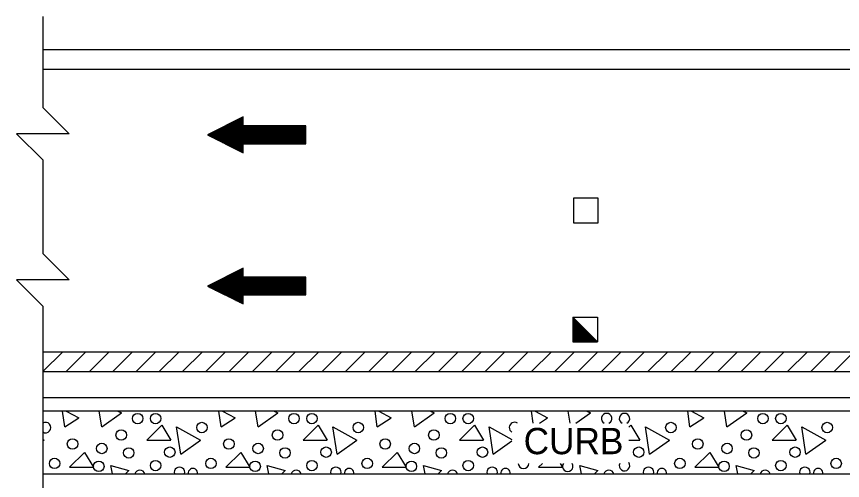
# Model space of a CAD drawing. Extents: x 1000 to 1036.3, y 1000 to 1022.
# Drawn here: x 1007.53 to 1013.8, y 1009.54 to 1013.07 of the extents above; entities that cross this region are included whole.
import ezdxf

# ---------------------------------------------------------------- set-up
doc = ezdxf.new("R2010")
doc.units = 0
doc.layers.add('Level 1', color=7, linetype='Continuous')

msp = doc.modelspace()

# ---------------------------------------------------------------- linework, layer by layer
at = {"layer": 'Level 1'}
for p, q in [((1011.7513, 1010.7812), (1011.9388, 1010.7812)), ((1011.9388, 1010.5937), (1011.7513, 1010.7812)), ((1011.7513, 1010.7812), (1011.7513, 1010.5937)), ((1011.7563, 1010.7762), (1011.7563, 1010.5937)), ((1011.7613, 1010.7712), (1011.7613, 1010.5937)), ((1011.7663, 1010.7662), (1011.7663, 1010.5937)), ((1011.7713, 1010.7612), (1011.7713, 1010.5937)), ((1011.7763, 1010.7562), (1011.7763, 1010.5937)), ((1011.7813, 1010.7512), (1011.7813, 1010.5937)), ((1011.7863, 1010.7462), (1011.7863, 1010.5937)), ((1011.9388, 1010.7812), (1011.9388, 1010.5937)), ((1011.7913, 1010.7412), (1011.7913, 1010.5937)), ((1011.7963, 1010.7362), (1011.7963, 1010.5937)), ((1011.8013, 1010.7312), (1011.8013, 1010.5937)), ((1011.8063, 1010.7262), (1011.8063, 1010.5937)), ((1011.8113, 1010.7212), (1011.8113, 1010.5937)), ((1011.8163, 1010.7162), (1011.8163, 1010.5937)), ((1011.8213, 1010.7112), (1011.8213, 1010.5937)), ((1011.8263, 1010.7062), (1011.8263, 1010.5937)), ((1011.8313, 1010.7012), (1011.8313, 1010.5937)), ((1011.8363, 1010.6962), (1011.8363, 1010.5937)), ((1011.8413, 1010.6912), (1011.8413, 1010.5937)), ((1011.8463, 1010.6862), (1011.8463, 1010.5937)), ((1011.8513, 1010.6812), (1011.8513, 1010.5937)), ((1011.8563, 1010.6762), (1011.8563, 1010.5937)), ((1011.8613, 1010.6712), (1011.8613, 1010.5937)), ((1011.8663, 1010.6662), (1011.8663, 1010.5937)), ((1011.8713, 1010.6612), (1011.8713, 1010.5937)), ((1011.8763, 1010.6562), (1011.8763, 1010.5937)), ((1011.8813, 1010.6512), (1011.8813, 1010.5937)), ((1011.8863, 1010.6462), (1011.8863, 1010.5937)), ((1011.8913, 1010.6412), (1011.8913, 1010.5937)), ((1011.8963, 1010.6362), (1011.8963, 1010.5937)), ((1011.9013, 1010.6312), (1011.9013, 1010.5937)), ((1011.9063, 1010.6262), (1011.9063, 1010.5937)), ((1011.9113, 1010.6212), (1011.9113, 1010.5937)), ((1011.7513, 1010.5937), (1011.9388, 1010.5937)), ((1011.9163, 1010.6162), (1011.9163, 1010.5937)), ((1011.9213, 1010.6112), (1011.9213, 1010.5937)), ((1011.9263, 1010.6062), (1011.9263, 1010.5937)), ((1011.9313, 1010.6012), (1011.9313, 1010.5937)), ((1007.7261, 1010.3687), (1007.8761, 1010.5187)), ((1007.9028, 1010.3687), (1008.0528, 1010.5187)), ((1008.0796, 1010.3687), (1008.2296, 1010.5187)), ((1008.2564, 1010.3687), (1008.4064, 1010.5187)), ((1008.4332, 1010.3687), (1008.5832, 1010.5187)), ((1008.6099, 1010.3687), (1008.7599, 1010.5187)), ((1008.7868, 1010.3687), (1008.9368, 1010.5187)), ((1008.9635, 1010.3687), (1009.1135, 1010.5187)), ((1009.1403, 1010.3687), (1009.2903, 1010.5187)), ((1009.3171, 1010.3687), (1009.4671, 1010.5187)), ((1009.4938, 1010.3687), (1009.6438, 1010.5187)), ((1009.6706, 1010.3687), (1009.8206, 1010.5187)), ((1009.8474, 1010.3687), (1009.9974, 1010.5187)), ((1010.0242, 1010.3687), (1010.1742, 1010.5187)), ((1010.2009, 1010.3687), (1010.3509, 1010.5187)), ((1010.3778, 1010.3687), (1010.5278, 1010.5187)), ((1010.5545, 1010.3687), (1010.7045, 1010.5187)), ((1010.7313, 1010.3687), (1010.8813, 1010.5187)), ((1010.9081, 1010.3687), (1011.0581, 1010.5187)), ((1011.0848, 1010.3687), (1011.2348, 1010.5187)), ((1011.2616, 1010.3687), (1011.4116, 1010.5187)), ((1011.4383, 1010.3687), (1011.5883, 1010.5187)), ((1011.6152, 1010.3687), (1011.7652, 1010.5187)), ((1011.7919, 1010.3687), (1011.9419, 1010.5187)), ((1011.9687, 1010.3687), (1012.1187, 1010.5187)), ((1012.1455, 1010.3687), (1012.2955, 1010.5187)), ((1012.3223, 1010.3687), (1012.4723, 1010.5187)), ((1012.499, 1010.3687), (1012.649, 1010.5187)), ((1012.6758, 1010.3687), (1012.8258, 1010.5187)), ((1012.8526, 1010.3687), (1013.0026, 1010.5187)), ((1013.0293, 1010.3687), (1013.1793, 1010.5187)), ((1013.2062, 1010.3687), (1013.3562, 1010.5187)), ((1013.3829, 1010.3687), (1013.5329, 1010.5187)), ((1013.5597, 1010.3687), (1013.7097, 1010.5187)), ((1013.7365, 1010.3687), (1013.8865, 1010.5187)), ((1034.725, 1010.1687), (1007.725, 1010.1687)), ((1034.725, 1010.0687), (1007.725, 1010.0687)), ((1008.1723, 1009.9477), (1008.3223, 1010.0539)), ((1009.3598, 1009.9477), (1009.5098, 1010.0539)), ((1010.5473, 1009.9477), (1010.6973, 1010.0539)), ((1011.7744, 1009.9758), (1011.8848, 1010.0539)), ((1012.9223, 1009.9477), (1013.0723, 1010.0539)), ((1007.891, 1009.9477), (1007.9973, 1010.0164)), ((1009.0785, 1009.9477), (1009.1848, 1010.0164)), ((1010.266, 1009.9477), (1010.3723, 1010.0164)), ((1011.4969, 1009.9758), (1011.5598, 1010.0164)), ((1012.641, 1009.9477), (1012.7473, 1010.0164)), ((1007.725, 1009.8408), (1007.7348, 1009.8477)), ((1008.516, 1009.8477), (1008.6973, 1009.8477)), ((1008.7723, 1009.7414), (1008.9223, 1009.8477)), ((1009.7035, 1009.8477), (1009.8848, 1009.8477)), ((1009.9598, 1009.7414), (1010.1098, 1009.8477)), ((1010.891, 1009.8477), (1011.0723, 1009.8477)), ((1011.1473, 1009.7414), (1011.2879, 1009.8411)), ((1012.1767, 1009.8477), (1012.2598, 1009.8477)), ((1012.3348, 1009.7414), (1012.4848, 1009.8477)), ((1013.266, 1009.8477), (1013.4473, 1009.8477)), ((1013.5223, 1009.7414), (1013.6723, 1009.8477)), ((1007.9285, 1009.6414), (1008.1098, 1009.6414)), ((1008.3538, 1009.5903), (1008.3785, 1009.6164)), ((1009.116, 1009.6414), (1009.2973, 1009.6414)), ((1009.5413, 1009.5903), (1009.566, 1009.6164)), ((1010.3035, 1009.6414), (1010.4848, 1009.6414)), ((1010.7288, 1009.5903), (1010.7535, 1009.6164)), ((1011.491, 1009.6414), (1011.6723, 1009.6414)), ((1011.9163, 1009.5903), (1011.941, 1009.6164)), ((1012.6785, 1009.6414), (1012.8598, 1009.6414)), ((1013.1038, 1009.5903), (1013.1285, 1009.6164)), ((1007.725, 1009.5903), (1034.725, 1009.5903))]:
    msp.add_line(p, q, dxfattribs=at)
for points in [[(1007.725, 1013.0687), (1007.725, 1012.3776), (1007.925, 1012.1776), (1007.525, 1012.1776), (1007.725, 1011.9776), (1007.725, 1011.2656), (1007.925, 1011.0656), (1007.525, 1011.0656), (1007.725, 1010.8656), (1007.725, 1008.8564), (1007.925, 1008.6564), (1007.525, 1008.6564), (1007.725, 1008.4564), (1007.725, 1007.7816), (1007.925, 1007.5816), (1007.525, 1007.5816), (1007.725, 1007.3816), (1007.725, 1006.5903)], [(1007.725, 1012.8187), (1034.725, 1012.8187)], [(1007.725, 1012.6687), (1034.725, 1012.6687)], [(1009.1457, 1012.2543), (1009.2473, 1012.2543)], [(1009.1593, 1012.2612), (1009.2473, 1012.2612)], [(1009.1728, 1012.268), (1009.2473, 1012.268)], [(1009.1863, 1012.2748), (1009.2473, 1012.2748)], [(1009.1999, 1012.2817), (1009.2473, 1012.2817)], [(1009.2134, 1012.2883), (1009.2473, 1012.2883)], [(1009.2271, 1012.2953), (1009.2473, 1012.2953)], [(1009.2407, 1012.3018), (1009.2473, 1012.3018)], [(1009.0237, 1012.1932), (1009.7235, 1012.1932)], [(1009.0372, 1012.1999), (1009.7235, 1012.1999)], [(1009.0507, 1012.2068), (1009.7235, 1012.2068)], [(1009.0643, 1012.2135), (1009.7235, 1012.2135)], [(1009.078, 1012.2203), (1009.7235, 1012.2203)], [(1009.0914, 1012.227), (1009.7235, 1012.227)], [(1009.1051, 1012.234), (1009.7235, 1012.234)], [(1009.1187, 1012.2407), (1009.2473, 1012.2407)], [(1009.132, 1012.2475), (1009.2473, 1012.2475)], [(1009.132, 1012.2475), (1009.2473, 1012.2475)], [(1008.9807, 1012.166), (1009.7235, 1012.166)], [(1008.9829, 1012.1727), (1009.7235, 1012.1727)], [(1008.9943, 1012.1592), (1009.7235, 1012.1592)], [(1008.9943, 1012.1592), (1009.7235, 1012.1592)], [(1008.9966, 1012.1795), (1009.7235, 1012.1795)], [(1009.0079, 1012.1522), (1009.7235, 1012.1522)], [(1009.0102, 1012.1863), (1009.7235, 1012.1863)], [(1009.0217, 1012.1455), (1009.7235, 1012.1455)], [(1009.0352, 1012.1387), (1009.7235, 1012.1387)], [(1009.0491, 1012.1318), (1009.7235, 1012.1318)], [(1009.0627, 1012.1251), (1009.7235, 1012.1251)], [(1009.0763, 1012.1183), (1009.7235, 1012.1183)], [(1009.09, 1012.1114), (1009.7235, 1012.1114)], [(1009.1037, 1012.1047), (1009.7235, 1012.1047)], [(1009.1104, 1012.1013), (1009.7235, 1012.1013)], [(1009.1242, 1012.0945), (1009.2473, 1012.0945)], [(1009.1378, 1012.0877), (1009.2473, 1012.0877)], [(1009.1515, 1012.0808), (1009.2473, 1012.0808)], [(1009.165, 1012.074), (1009.2473, 1012.074)], [(1009.1788, 1012.0673), (1009.2473, 1012.0673)], [(1009.1923, 1012.0603), (1009.2473, 1012.0603)], [(1009.2061, 1012.0537), (1009.2473, 1012.0537)], [(1009.2198, 1012.0468), (1009.2473, 1012.0468)], [(1009.2333, 1012.0402), (1009.2473, 1012.0402)], [(1009.2469, 1012.0333), (1009.2473, 1012.0333)], [(1009.1863, 1011.1248), (1009.2473, 1011.1248)], [(1009.1999, 1011.1317), (1009.2473, 1011.1317)], [(1009.2134, 1011.1383), (1009.2473, 1011.1383)], [(1009.2271, 1011.1453), (1009.2473, 1011.1453)], [(1009.2407, 1011.1518), (1009.2473, 1011.1518)], [(1009.0643, 1011.0635), (1009.7235, 1011.0635)], [(1009.078, 1011.0703), (1009.7235, 1011.0703)], [(1009.0914, 1011.077), (1009.7235, 1011.077)], [(1009.1051, 1011.084), (1009.7235, 1011.084)], [(1009.1187, 1011.0907), (1009.2473, 1011.0907)], [(1009.132, 1011.0975), (1009.2473, 1011.0975)], [(1009.132, 1011.0975), (1009.2473, 1011.0975)], [(1009.1457, 1011.1043), (1009.2473, 1011.1043)], [(1009.1593, 1011.1112), (1009.2473, 1011.1112)], [(1009.1728, 1011.118), (1009.2473, 1011.118)], [(1008.9807, 1011.016), (1009.7235, 1011.016)], [(1008.9829, 1011.0227), (1009.7235, 1011.0227)], [(1008.9943, 1011.0092), (1009.7235, 1011.0092)], [(1008.9943, 1011.0092), (1009.7235, 1011.0092)], [(1008.9966, 1011.0295), (1009.7235, 1011.0295)], [(1009.0079, 1011.0022), (1009.7235, 1011.0022)], [(1009.0102, 1011.0363), (1009.7235, 1011.0363)], [(1009.0217, 1010.9955), (1009.7235, 1010.9955)], [(1009.0237, 1011.0432), (1009.7235, 1011.0432)], [(1009.0372, 1011.0499), (1009.7235, 1011.0499)], [(1009.0507, 1011.0568), (1009.7235, 1011.0568)], [(1009.0352, 1010.9887), (1009.7235, 1010.9887)], [(1009.0491, 1010.9818), (1009.7235, 1010.9818)], [(1009.0627, 1010.9751), (1009.7235, 1010.9751)], [(1009.0763, 1010.9683), (1009.7235, 1010.9683)], [(1009.09, 1010.9614), (1009.7235, 1010.9614)], [(1009.1037, 1010.9547), (1009.7235, 1010.9547)], [(1009.1104, 1010.9513), (1009.7235, 1010.9513)], [(1009.1242, 1010.9445), (1009.2473, 1010.9445)], [(1009.1378, 1010.9377), (1009.2473, 1010.9377)], [(1009.1515, 1010.9308), (1009.2473, 1010.9308)], [(1009.165, 1010.924), (1009.2473, 1010.924)], [(1009.1788, 1010.9173), (1009.2473, 1010.9173)], [(1009.1923, 1010.9103), (1009.2473, 1010.9103)], [(1009.2061, 1010.9037), (1009.2473, 1010.9037)], [(1009.2198, 1010.8968), (1009.2473, 1010.8968)], [(1009.2333, 1010.8902), (1009.2473, 1010.8902)], [(1009.2469, 1010.8833), (1009.2473, 1010.8833)], [(1007.725, 1010.5187), (1034.725, 1010.5187)], [(1007.725, 1010.3687), (1034.725, 1010.3687)], [(1007.891, 1009.9477), (1007.8745, 1010.0687)], [(1007.9023, 1010.0687), (1007.9973, 1010.0164)], [(1008.1723, 1009.9477), (1008.1539, 1010.0687)], [(1008.2955, 1010.0687), (1008.3223, 1010.0539)], [(1009.0785, 1009.9477), (1009.062, 1010.0687)], [(1009.0898, 1010.0687), (1009.1848, 1010.0164)], [(1009.3598, 1009.9477), (1009.3414, 1010.0687)], [(1009.483, 1010.0687), (1009.5098, 1010.0539)], [(1010.266, 1009.9477), (1010.2495, 1010.0687)], [(1010.2773, 1010.0687), (1010.3723, 1010.0164)], [(1010.5473, 1009.9477), (1010.5289, 1010.0687)], [(1010.6705, 1010.0687), (1010.6973, 1010.0539)], [(1011.4497, 1009.9758), (1011.437, 1010.0687)], [(1011.4648, 1010.0687), (1011.5598, 1010.0164)], [(1011.7305, 1009.9758), (1011.7164, 1010.0687)], [(1011.858, 1010.0687), (1011.8848, 1010.0539)], [(1012.641, 1009.9477), (1012.6245, 1010.0687)], [(1012.6523, 1010.0687), (1012.7473, 1010.0164)], [(1012.9223, 1009.9477), (1012.9039, 1010.0687)], [(1013.0455, 1010.0687), (1013.0723, 1010.0539)], [(1008.516, 1009.8477), (1008.6285, 1009.9602), (1008.6973, 1009.8477)], [(1008.7723, 1009.7414), (1008.741, 1009.9477), (1008.9223, 1009.8477)], [(1009.7035, 1009.8477), (1009.816, 1009.9602), (1009.8848, 1009.8477)], [(1009.9598, 1009.7414), (1009.9285, 1009.9477), (1010.1098, 1009.8477)], [(1010.891, 1009.8477), (1011.0035, 1009.9602), (1011.0723, 1009.8477)], [(1011.1473, 1009.7414), (1011.116, 1009.9477), (1011.2879, 1009.8528)], [(1012.1767, 1009.9458), (1012.191, 1009.9602), (1012.2598, 1009.8477)], [(1012.3348, 1009.7414), (1012.3035, 1009.9477), (1012.4848, 1009.8477)], [(1013.266, 1009.8477), (1013.3785, 1009.9602), (1013.4473, 1009.8477)], [(1013.5223, 1009.7414), (1013.491, 1009.9477), (1013.6723, 1009.8477)], [(1007.725, 1009.8531), (1007.7348, 1009.8477)], [(1007.9285, 1009.6414), (1008.041, 1009.7539), (1008.1098, 1009.6414)], [(1009.116, 1009.6414), (1009.2285, 1009.7539), (1009.2973, 1009.6414)], [(1010.3035, 1009.6414), (1010.416, 1009.7539), (1010.4848, 1009.6414)], [(1012.6785, 1009.6414), (1012.791, 1009.7539), (1012.8598, 1009.6414)], [(1008.2543, 1009.5903), (1008.241, 1009.6539), (1008.3785, 1009.6164)], [(1009.4418, 1009.5903), (1009.4285, 1009.6539), (1009.566, 1009.6164)], [(1010.6293, 1009.5903), (1010.616, 1009.6539), (1010.7535, 1009.6164)], [(1011.491, 1009.6414), (1011.5196, 1009.67)], [(1011.6548, 1009.67), (1011.6723, 1009.6414)], [(1011.8168, 1009.5903), (1011.8035, 1009.6539), (1011.941, 1009.6164)], [(1013.0043, 1009.5903), (1012.991, 1009.6539), (1013.1285, 1009.6164)]]:
    msp.add_lwpolyline(points, dxfattribs=at)
for points in [[(1008.975, 1012.1687), (1009.2473, 1012.0331), (1009.2473, 1012.1013), (1009.7235, 1012.1013), (1009.7235, 1012.2373), (1009.2473, 1012.2373), (1009.2473, 1012.3053)], [(1011.7563, 1011.4999), (1011.9438, 1011.4999), (1011.9438, 1011.6874), (1011.7563, 1011.6874)], [(1008.975, 1011.0187), (1009.2473, 1010.8831), (1009.2473, 1010.9513), (1009.7235, 1010.9513), (1009.7235, 1011.0873), (1009.2473, 1011.0873), (1009.2473, 1011.1553)]]:
    msp.add_lwpolyline(points, close=True, dxfattribs=at)
for centre in [(1008.4454, 1010.0112), (1008.5816, 1010.0112), (1009.6329, 1010.0112), (1009.7691, 1010.0112), (1010.8204, 1010.0112), (1010.9566, 1010.0112), (1013.1954, 1010.0112), (1013.3316, 1010.0112), (1008.9336, 1009.943), (1010.1211, 1009.943), (1012.4961, 1009.943), (1013.6836, 1009.943), (1008.3204, 1009.8862), (1009.5079, 1009.8862), (1010.6954, 1009.8862), (1013.0704, 1009.8862), (1007.9506, 1009.8181), (1008.1728, 1009.784), (1009.1381, 1009.8181), (1009.3603, 1009.784), (1010.3256, 1009.8181), (1010.5478, 1009.784), (1012.7006, 1009.8181), (1012.9228, 1009.784), (1008.3773, 1009.7499), (1008.6895, 1009.7557), (1009.5648, 1009.7499), (1009.877, 1009.7557), (1010.7523, 1009.7499), (1011.0645, 1009.7557), (1012.252, 1009.7557), (1013.1273, 1009.7499), (1013.4395, 1009.7557), (1007.8143, 1009.6705), (1008.1501, 1009.6478), (1008.5816, 1009.6535), (1009.0018, 1009.6705), (1009.3376, 1009.6478), (1009.7691, 1009.6535), (1010.1893, 1009.6705), (1010.5251, 1009.6478), (1010.9566, 1009.6535), (1012.5643, 1009.6705), (1012.9001, 1009.6478), (1013.3316, 1009.6535), (1013.7518, 1009.6705)]:
    msp.add_circle(centre, 0.0398, dxfattribs=at)
for centre, radius, start, end in [((1012.0079, 1010.0112), 0.0398, 296.99735, 243.00265), ((1012.1441, 1010.0112), 0.0398, 296.99818, 243.00183), ((1007.7461, 1009.943), 0.0398, 237.89478, 122.10522), ((1011.3086, 1009.943), 0.0398, 55.36934, 238.60094), ((1008.4624, 1009.5796), 0.0398, 15.65694, 164.34306), ((1008.7633, 1009.6024), 0.0398, 342.39604, 197.60396), ((1008.8655, 1009.5967), 0.0359, 349.84097, 190.15903), ((1009.6499, 1009.5796), 0.0398, 15.65694, 164.34306), ((1009.9508, 1009.6024), 0.0398, 342.39604, 197.60396), ((1010.053, 1009.5967), 0.0359, 349.84097, 190.15903), ((1010.8374, 1009.5796), 0.0398, 15.65694, 164.34306), ((1011.1383, 1009.6024), 0.0398, 342.39604, 197.60396), ((1011.2405, 1009.5967), 0.0359, 349.84097, 190.15903), ((1011.3768, 1009.6705), 0.0398, 180.69158, 359.30842), ((1011.7126, 1009.6478), 0.0398, 146.03794, 33.96207), ((1012.0249, 1009.5796), 0.0398, 15.65694, 164.34306), ((1012.1441, 1009.6535), 0.0398, 155.44398, 35.05103), ((1012.3258, 1009.6024), 0.0398, 342.39604, 197.60396), ((1012.428, 1009.5967), 0.0359, 349.84097, 190.15903), ((1013.2124, 1009.5796), 0.0398, 15.65694, 164.34306), ((1013.5133, 1009.6024), 0.0398, 342.39604, 197.60396), ((1013.6155, 1009.5967), 0.0359, 349.84097, 190.15903)]:
    msp.add_arc(centre, radius, start, end, dxfattribs=at)

# ---------------------------------------------------------------- texts
msp.add_text('CURB', height=0.2, dxfattribs=at).set_placement((1011.3778, 1009.7403))

doc.saveas('drawing.dxf')
